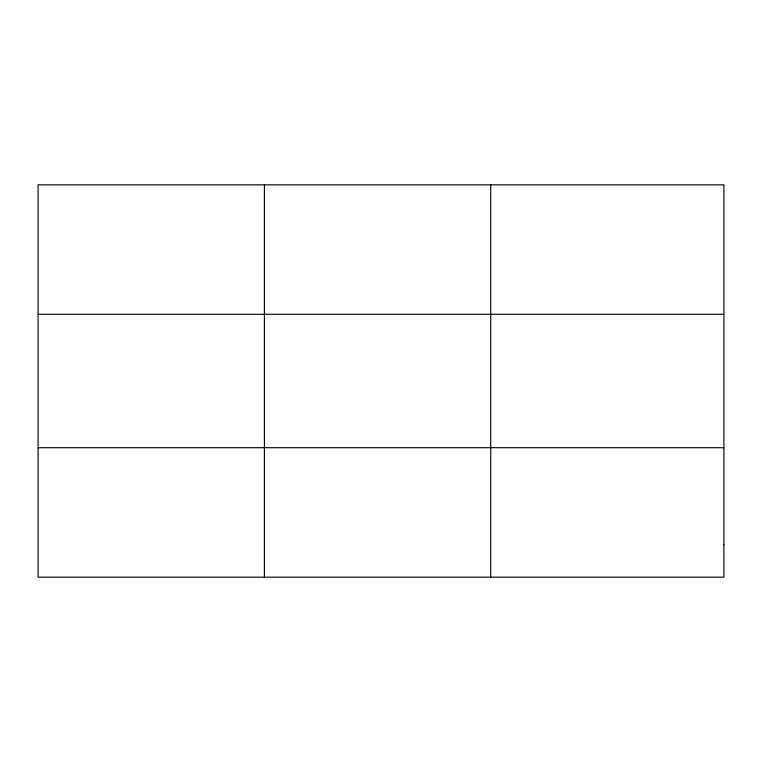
<?xml version="1.0" encoding="UTF-8"?>
<svg xmlns="http://www.w3.org/2000/svg" width="762" height="762" viewBox="0 0 762 762"><rect width="100%" height="100%" fill="white"/><g stroke="black" fill="none" stroke-linecap="round" stroke-linejoin="round"><path stroke-width="1.14" d="M490.728 577.158L490.728 184.842M38.1 314.306L723.9 314.306M38.1 447.694L723.9 447.694M264.414 184.842L264.414 577.158M723.9 544.792L723.9 577.158L38.1 577.158L38.1 184.842L723.9 184.842L723.9 544.792"/></g></svg>
